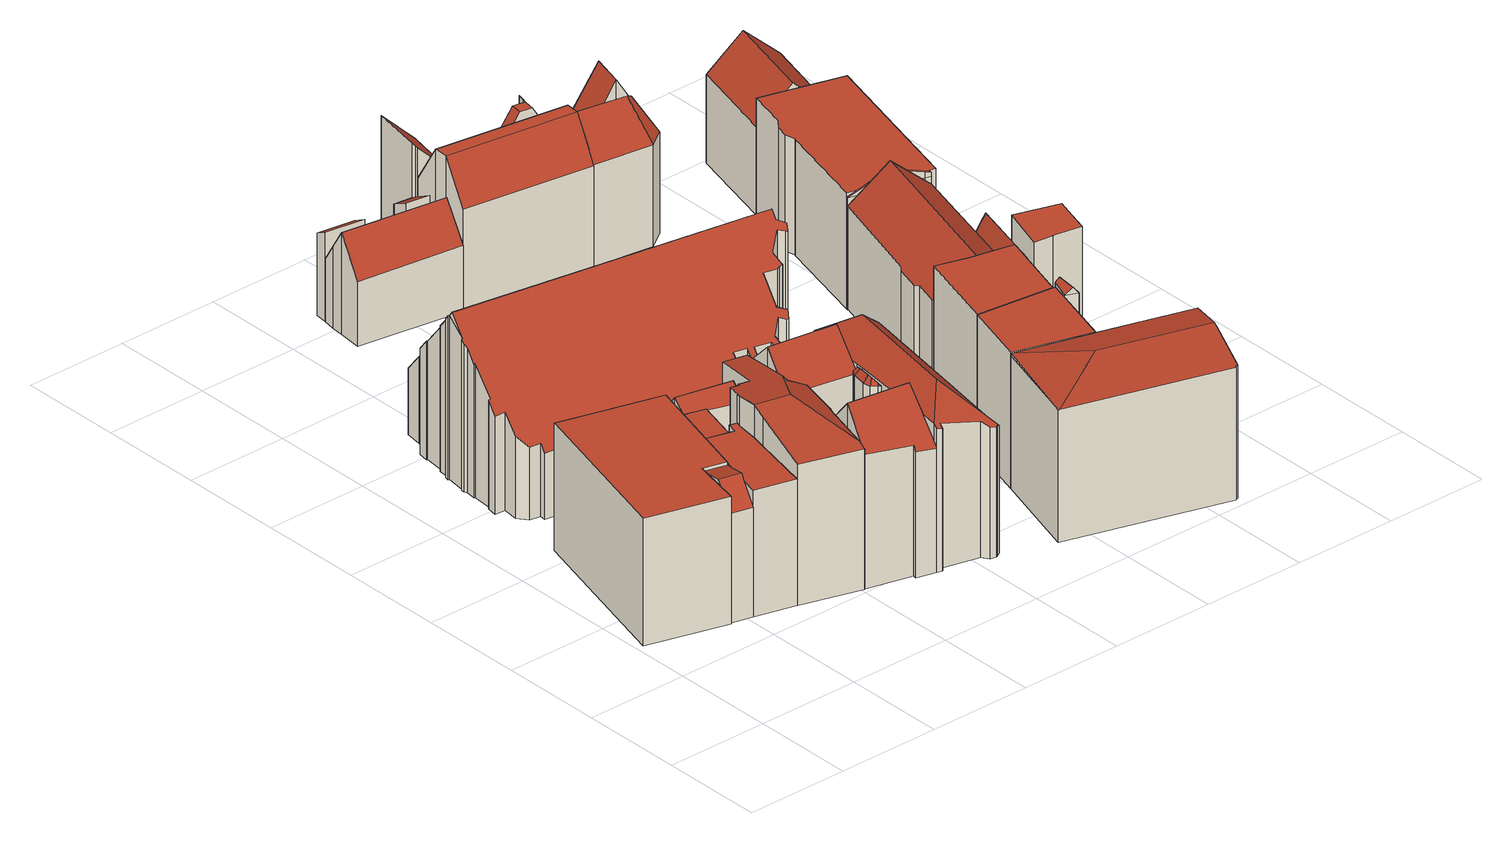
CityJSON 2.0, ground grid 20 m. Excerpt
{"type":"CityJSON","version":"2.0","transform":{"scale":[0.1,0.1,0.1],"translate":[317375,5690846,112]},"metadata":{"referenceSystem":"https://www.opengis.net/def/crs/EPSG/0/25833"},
"CityObjects":{
"building1":{"type":"Building","attributes":{"Dachtyp_tdc":"tdcPolyFlatRoof","Gemeindeschluessel":14713000,"Dachneigung":0,"QualitaetDacherkennung":26,"Geometrietyp2DReferenz":"3000","function":"31001_9998","roofType":"1000","measuredHeight":24.52},"geometry":[{"type":"MultiSurface","lod":"2","boundaries":[[[0,1,2,3]],[[1,4,5,2]],[[4,6,7,5]],[[6,8,9,7]],[[8,10,11,9]],[[10,12,13,11]],[[12,0,3,13]],[[12,10,8,6,4,1,0]],[[3,2,5,7,9,11,13]]],"semantics":{"surfaces":[{"type":"WallSurface"},{"type":"RoofSurface"},{"type":"GroundSurface"}],"values":[0,0,0,0,0,0,0,1,2]}}]},
"building2":{"type":"Building","attributes":{"Gemeindeschluessel":14713000,"Geometrietyp2DReferenz":"3000","function":"31001_9998","roofType":"9999"},"children":["building2-1","building2-2","building2-3","building2-4"]},
"building2-1":{"type":"BuildingPart","attributes":{"Dachtyp_tdc":"tdcGableRoof","Dachneigung":51.26,"QualitaetDacherkennung":33,"Geometrietyp2DReferenz":"3000","roofType":"3100","measuredHeight":25.86},"parents":["building2"],"geometry":[{"type":"MultiSurface","lod":"2","boundaries":[[[14,15,16,17]],[[18,19,20,21]],[[19,22,23,20]],[[22,24,25,23]],[[24,26,27,25]],[[26,28,29,27]],[[28,30,31,29]],[[30,14,17,31]],[[26,24,22,19]],[[19,18,15,14,30,28,26]],[[17,16,21,20,23,25,27,29,31]],[[21,16,15,18]]],"semantics":{"surfaces":[{"type":"WallSurface"},{"type":"RoofSurface"},{"type":"GroundSurface"},{"type":"ClosureSurface"}],"values":[0,0,0,0,0,0,0,0,1,1,2,3]}}]},
"building2-2":{"type":"BuildingPart","attributes":{"Dachtyp_tdc":"tdcGableRoof","Dachneigung":14.16,"QualitaetDacherkennung":39,"Geometrietyp2DReferenz":"3000","roofType":"3100","measuredHeight":25.27},"parents":["building2"],"geometry":[{"type":"MultiSurface","lod":"2","boundaries":[[[32,33,34,35]],[[36,37,38,39]],[[37,32,35,38]],[[32,37,40]],[[33,32,40,41,42]],[[37,36,43,41,40]],[[35,34,39,38]],[[36,39,34,33]],[[42,41,43]],[[33,42,43,36]]],"semantics":{"surfaces":[{"type":"WallSurface"},{"type":"RoofSurface"},{"type":"GroundSurface"},{"type":"ClosureSurface"}],"values":[0,0,0,0,1,1,2,3,0,3]}}]},
"building2-3":{"type":"BuildingPart","attributes":{"Dachtyp_tdc":"tdcPolyFlatRoof","Dachneigung":0,"QualitaetDacherkennung":48,"Geometrietyp2DReferenz":"3000","roofType":"1000","measuredHeight":24.37},"parents":["building2"],"geometry":[{"type":"MultiSurface","lod":"2","boundaries":[[[44,45,46,16,15]],[[47,10,48,49]],[[10,50,18,21,48]],[[50,10,47,45,44]],[[16,46,49,48,21]],[[49,46,45,47]],[[15,18,50,44]],[[15,16,21,18]]],"semantics":{"surfaces":[{"type":"WallSurface"},{"type":"RoofSurface"},{"type":"GroundSurface"},{"type":"ClosureSurface"}],"values":[0,0,0,1,2,3,0,3]}}]},
"building2-4":{"type":"BuildingPart","attributes":{"Dachtyp_tdc":"tdcPolyFlatRoof","Dachneigung":0,"QualitaetDacherkennung":43,"Geometrietyp2DReferenz":"3000","roofType":"1000","measuredHeight":24.39},"parents":["building2"],"geometry":[{"type":"MultiSurface","lod":"2","boundaries":[[[12,47,49,34,33]],[[51,52,46,45]],[[51,53,54,52]],[[53,55,56,54]],[[55,57,58,56]],[[57,59,60,58]],[[59,61,62,60]],[[61,63,64,62]],[[63,65,36,39,64]],[[63,61,59,57,55,53,51,45,47,12,42,43,65]],[[39,34,49,46,52,54,56,58,60,62,64]],[[33,42,12]],[[43,36,65]],[[33,34,39,36]],[[33,36,43,42]],[[45,46,49,47]]],"semantics":{"surfaces":[{"type":"WallSurface"},{"type":"RoofSurface"},{"type":"GroundSurface"},{"type":"ClosureSurface"}],"values":[0,0,0,0,0,0,0,0,0,1,2,0,0,3,3,3]}}]},
"building3":{"type":"Building","attributes":{"Dachtyp_tdc":"tdcFreeFormRoof","Gemeindeschluessel":14713000,"Dachneigung":13.5,"QualitaetDacherkennung":12,"Geometrietyp2DReferenz":"3000","function":"31001_2000","roofType":"5000","measuredHeight":30.75},"geometry":[{"type":"MultiSurface","lod":"2","boundaries":[[[66,67,68,69]],[[67,70,71,68]],[[70,72,62,71]],[[72,73,60,62]],[[73,74,58,60]],[[74,75,56,58]],[[75,76,77,56]],[[76,78,79,77]],[[78,80,81,79]],[[80,82,31,81]],[[82,83,29,31]],[[83,84,85,29]],[[84,86,87,85]],[[86,88,89,87]],[[88,90,91,89]],[[90,92,93,91]],[[92,94,95,93]],[[94,66,69,95]],[[94,92,90,88,96,97,98]],[[96,86,84,83,82,80,78,76,75,74,99,97]],[[67,66,98,97,99,73,72,70]],[[74,73,99]],[[88,86,96]],[[66,94,98]],[[68,71,62,60,58,56,77,79,81,31,29,85,87,89,91,93,95,69]]],"semantics":{"surfaces":[{"type":"WallSurface"},{"type":"RoofSurface"},{"type":"GroundSurface"}],"values":[0,0,0,0,0,0,0,0,0,0,0,0,0,0,0,0,0,0,1,1,1,0,0,0,2]}}]},
"building4":{"type":"Building","attributes":{"Gemeindeschluessel":14713000,"Geometrietyp2DReferenz":"3000","function":"31001_2000","roofType":"9999"},"children":["building4-1","building4-2","building4-3","building4-4","building4-5"]},
"building4-1":{"type":"BuildingPart","attributes":{"Dachtyp_tdc":"tdcPolyFlatRoof","Dachneigung":0,"QualitaetDacherkennung":25,"Geometrietyp2DReferenz":"3000","roofType":"1000","measuredHeight":26.22},"parents":["building4"],"geometry":[{"type":"MultiSurface","lod":"2","boundaries":[[[100,101,102,103,104]],[[101,105,106,102]],[[105,107,108,106]],[[107,105,101,100,109]],[[103,102,106,108,110]],[[104,111,109,100]],[[103,110,111,104]],[[110,108,107,109,111]]],"semantics":{"surfaces":[{"type":"WallSurface"},{"type":"RoofSurface"},{"type":"GroundSurface"},{"type":"ClosureSurface"}],"values":[0,0,0,1,2,0,3,3]}}]},
"building4-2":{"type":"BuildingPart","attributes":{"Dachtyp_tdc":"tdcFreeFormRoof","Dachneigung":50.05,"QualitaetDacherkennung":25,"Geometrietyp2DReferenz":"3000","roofType":"5000","measuredHeight":29.38},"parents":["building4"],"geometry":[{"type":"MultiSurface","lod":"2","boundaries":[[[112,113,114,115,116]],[[113,117,118,114]],[[117,119,120,118]],[[119,121,122,120]],[[121,123,124,122]],[[123,125,126,127,124]],[[128,125,123]],[[129,128,123,121]],[[130,129,121,119]],[[131,130,119,117]],[[132,131,117,113]],[[132,113,112]],[[128,129,130,131,132,112,125]],[[115,114,118,120,122,124,127]],[[116,126,125,112]],[[116,115,127,126]]],"semantics":{"surfaces":[{"type":"WallSurface"},{"type":"RoofSurface"},{"type":"GroundSurface"},{"type":"ClosureSurface"}],"values":[0,0,0,0,0,0,1,1,1,1,1,1,1,2,0,3]}}]},
"building4-3":{"type":"BuildingPart","attributes":{"Dachtyp_tdc":"tdcGableRoof","Dachneigung":44.99,"QualitaetDacherkennung":70,"Geometrietyp2DReferenz":"3000","roofType":"3100","measuredHeight":32.24},"parents":["building4"],"geometry":[{"type":"MultiSurface","lod":"2","boundaries":[[[133,134,135,136]],[[134,137,138,135]],[[137,139,140,138]],[[139,141,142,140]],[[143,144,145,146]],[[144,133,136,145]],[[147,148,111,104,141,139]],[[139,137,134,133,144,143,149,147]],[[136,135,138,140,142,103,110,150,146,145]],[[104,103,142,141]],[[111,110,103,104]],[[151,148,147]],[[150,110,111,148,151]],[[149,151,147]],[[143,146,150,151,149]]],"semantics":{"surfaces":[{"type":"WallSurface"},{"type":"RoofSurface"},{"type":"GroundSurface"},{"type":"ClosureSurface"}],"values":[0,0,0,0,0,0,1,1,2,0,3,0,3,0,3]}}]},
"building4-4":{"type":"BuildingPart","attributes":{"Dachtyp_tdc":"tdcHipRoof","Dachneigung":44.89,"QualitaetDacherkennung":53,"Geometrietyp2DReferenz":"3000","roofType":"3200","measuredHeight":32.17},"parents":["building4"],"geometry":[{"type":"MultiSurface","lod":"2","boundaries":[[[152,153,154,108,107]],[[153,155,156,154]],[[155,157,158,156]],[[157,159,160,158]],[[159,161,162,160]],[[161,163,164,162]],[[163,165,166,164]],[[165,167,168,166]],[[167,169,170,168]],[[169,171,172,170]],[[171,173,174,172]],[[173,175,176,174]],[[175,177,178,179,176]],[[180,181,143,146,182,183]],[[184,177,175,173,171,169,167,165,185]],[[153,152,186,187]],[[165,163,161,159,157,155,153,187,185]],[[186,148,151,149,181,180,188,189,190,184,185,187]],[[110,108,154,156,158,160,162,164,166,168,170,172,174,176,179,191,192,182,146,150]],[[152,107,109,186]],[[110,111,109,107,108]],[[193,178,177,184]],[[191,179,178,193]],[[180,183,188]],[[190,193,184]],[[183,182,192,189,188]],[[189,192,191,193,190]],[[186,109,111,148]],[[149,143,181]],[[111,110,150,151,148]],[[151,150,146,143,149]]],"semantics":{"surfaces":[{"type":"WallSurface"},{"type":"RoofSurface"},{"type":"GroundSurface"},{"type":"ClosureSurface"}],"values":[0,0,0,0,0,0,0,0,0,0,0,0,0,0,1,1,1,1,2,0,3,0,3,0,0,3,3,0,0,3,3]}}]},
"building4-5":{"type":"BuildingPart","attributes":{"Dachtyp_tdc":"tdcFreeFormRoof","Dachneigung":44.72,"QualitaetDacherkennung":35,"Geometrietyp2DReferenz":"3000","roofType":"5000","measuredHeight":32.28},"parents":["building4"],"geometry":[{"type":"MultiSurface","lod":"2","boundaries":[[[194,195,196,197]],[[195,198,199,196]],[[198,200,201,199]],[[200,116,115,201]],[[126,183,182,127]],[[178,202,203,179]],[[202,204,205,203]],[[204,206,207,205]],[[206,208,209,207]],[[208,210,211,209]],[[210,212,213,211]],[[212,214,215,213]],[[214,216,217,215]],[[216,194,197,217]],[[212,210,208,206,204,202,178,193,190,218]],[[218,188,183,126,116,200,198,195,194,216,214,212]],[[197,196,199,201,115,127,182,192,191,179,203,205,207,209,211,213,215,217]],[[126,127,115,116]],[[189,188,218]],[[192,182,183,188,189]],[[190,189,218]],[[178,179,191,193]],[[193,191,192,189,190]]],"semantics":{"surfaces":[{"type":"WallSurface"},{"type":"RoofSurface"},{"type":"GroundSurface"},{"type":"ClosureSurface"}],"values":[0,0,0,0,0,0,0,0,0,0,0,0,0,0,1,1,2,3,0,3,0,3,3]}}]},
"building5":{"type":"Building","attributes":{"name":"Nikolaikirche","Dachtyp_tdc":"tdcFreeFormRoof","Gemeindeschluessel":14713000,"Dachneigung":50.31,"QualitaetDacherkennung":8,"Geometrietyp2DReferenz":"3000","function":"31001_3041","roofType":"5000","measuredHeight":32.65},"geometry":[{"type":"MultiSurface","lod":"2","boundaries":[[[219,220,221,222]],[[220,223,224,221]],[[223,225,226,224]],[[225,227,228,226]],[[227,229,230,228]],[[229,231,232,230]],[[231,233,234,232]],[[233,235,236,234]],[[235,237,238,236]],[[237,239,240,238]],[[239,241,242,240]],[[241,243,244,242]],[[243,245,246,244]],[[245,247,248,246]],[[247,249,250,248]],[[249,251,252,250]],[[251,253,254,252]],[[253,255,256,254]],[[255,257,258,256]],[[257,259,260,258]],[[259,261,262,260]],[[261,263,264,262]],[[263,265,266,264]],[[265,267,268,266]],[[267,269,270,268]],[[269,271,272,270]],[[271,273,274,272]],[[273,275,276,274]],[[275,277,278,276]],[[277,279,280,278]],[[279,281,282,280]],[[281,283,284,282]],[[283,285,286,284]],[[285,287,288,286]],[[287,289,290,288]],[[289,291,292,290]],[[291,293,294,292]],[[293,295,296,294]],[[295,297,298,296]],[[297,299,300,298]],[[299,301,302,300]],[[301,303,304,302]],[[303,305,306,304]],[[305,307,308,306]],[[307,309,310,308]],[[309,311,312,310]],[[311,313,314,312]],[[313,315,316,314]],[[315,317,318,316]],[[317,319,320,318]],[[319,321,322,320]],[[323,324,325,326,327,328,329,330,331,332,333,334,335,336,337,338,339,340,341,342,343,344,345,346,347,348,349,350,351,352,353,354,355,356,357,358,359,360,361,362,363,364,365,366,367,368,369,370,371]],[[309,307,305,303,301,299,297,295,293,291,289,287,285,283,281,279,277,275,273,271,269,267,265,263,261,259,257,255,253,251,249,247,245,243,241,239,237,235,233,231,229,227,225,223,220,219,372,373,374,375,376,371,370,377,378,379,380,381,382,383,384,385,386,387,388,321,319,317,315,313,311]],[[376,323,371]],[[369,377,370]],[[322,389,390,391,392,393,394,395,396,397,398,399,400,401,402,403,404,405,406,407,408,409,410,411,412,413,414,415,416,417,418,419,420,421,422,423,424,425,426,427,428,429,430,431,432,433,434,435,436,437,438,439,440,441,442,443,444,445,446,447,448,449,450,451,452,222,221,224,226,228,230,232,234,236,238,240,242,244,246,248,250,252,254,256,258,260,262,264,266,268,270,272,274,276,278,280,282,284,286,288,290,292,294,296,298,300,302,304,306,308,310,312,314,316,318,320]],[[321,388,389,322]],[[388,387,390,389]],[[387,386,391,390]],[[386,385,392,391]],[[385,384,393,392]],[[384,383,394,393]],[[383,382,395,394]],[[382,381,396,395]],[[381,380,397,396]],[[380,379,398,397]],[[379,378,399,398]],[[378,377,400,399]],[[377,369,401,400]],[[369,368,402,401]],[[368,367,403,402]],[[367,366,404,403]],[[366,365,405,404]],[[365,364,406,405]],[[364,363,407,406]],[[363,362,408,407]],[[362,361,409,408]],[[361,360,410,409]],[[360,359,411,410]],[[359,358,412,411]],[[358,357,413,412]],[[357,356,414,413]],[[356,355,415,414]],[[355,354,416,415]],[[354,353,417,416]],[[353,352,418,417]],[[352,351,419,418]],[[351,350,420,419]],[[350,349,421,420]],[[349,348,422,421]],[[348,347,423,422]],[[347,346,424,423]],[[346,345,425,424]],[[345,344,426,425]],[[344,343,427,426]],[[343,342,428,427]],[[342,341,429,428]],[[341,340,430,429]],[[340,339,431,430]],[[339,338,432,431]],[[338,337,433,432]],[[337,336,434,433]],[[336,335,435,434]],[[335,334,436,435]],[[334,333,437,436]],[[333,332,438,437]],[[332,331,439,438]],[[331,330,440,439]],[[330,329,441,440]],[[329,328,442,441]],[[328,327,443,442]],[[327,326,444,443]],[[326,325,445,444]],[[325,324,446,445]],[[324,323,447,446]],[[323,376,448,447]],[[376,375,449,448]],[[375,374,450,449]],[[374,373,451,450]],[[373,372,452,451]],[[372,219,222,452]]],"semantics":{"surfaces":[{"type":"WallSurface"},{"type":"RoofSurface"},{"type":"GroundSurface"}],"values":[0,0,0,0,0,0,0,0,0,0,0,0,0,0,0,0,0,0,0,0,0,0,0,0,0,0,0,0,0,0,0,0,0,0,0,0,0,0,0,0,0,0,0,0,0,0,0,0,0,0,0,1,1,0,0,2,0,0,0,0,0,0,0,0,0,0,0,0,0,0,0,0,0,0,0,0,0,0,0,0,0,0,0,0,0,0,0,0,0,0,0,0,0,0,0,0,0,0,0,0,0,0,0,0,0,0,0,0,0,0,0,0,0,0,0,0,0,0,0,0,0]}}]},
"building6":{"type":"Building","attributes":{"name":"Alte Nikolaischule-Antikenmuseum der Universität Leipzig","Gemeindeschluessel":14713000,"Geometrietyp2DReferenz":"3000","function":"31001_3034","roofType":"9999"},"children":["building6-1","building6-2","building6-3"]},
"building6-1":{"type":"BuildingPart","attributes":{"Dachtyp_tdc":"tdcPolyFlatRoof","Dachneigung":28.58,"QualitaetDacherkennung":49,"Geometrietyp2DReferenz":"3000","roofType":"2100","measuredHeight":17.76},"parents":["building6"],"geometry":[{"type":"MultiSurface","lod":"2","boundaries":[[[453,454,455,456]],[[454,457,458,459,455]],[[460,461,462,463,464]],[[461,465,466,462]],[[465,453,456,466]],[[465,461,460,457,454,453]],[[456,455,459,463,462,466]],[[464,458,457,460]],[[464,463,459,458]]],"semantics":{"surfaces":[{"type":"WallSurface"},{"type":"RoofSurface"},{"type":"GroundSurface"},{"type":"ClosureSurface"}],"values":[0,0,0,0,0,1,2,0,3]}}]},
"building6-2":{"type":"BuildingPart","attributes":{"Dachtyp_tdc":"tdcPolyFlatRoof","Dachneigung":28.9,"QualitaetDacherkennung":47,"Geometrietyp2DReferenz":"3000","roofType":"2100","measuredHeight":17.21},"parents":["building6"],"geometry":[{"type":"MultiSurface","lod":"2","boundaries":[[[467,468,469,470,471]],[[468,472,473,469]],[[468,467,474,472]],[[473,475,470,469]],[[472,474,476,475,473]],[[471,476,474,467]],[[471,470,475,476]]],"semantics":{"surfaces":[{"type":"WallSurface"},{"type":"RoofSurface"},{"type":"GroundSurface"},{"type":"ClosureSurface"}],"values":[0,0,1,2,0,0,3]}}]},
"building6-3":{"type":"BuildingPart","attributes":{"Dachtyp_tdc":"tdcGableRoof","Dachneigung":57.23,"QualitaetDacherkennung":58,"Geometrietyp2DReferenz":"3000","roofType":"3100","measuredHeight":19.75},"parents":["building6"],"geometry":[{"type":"MultiSurface","lod":"2","boundaries":[[[476,464,463,475]],[[458,477,478,459]],[[477,479,480,478]],[[479,481,482,480]],[[481,483,484,482]],[[483,485,486,484]],[[485,471,470,486]],[[483,481,479,477]],[[477,458,464,476,471,485,483]],[[475,463,459,478,480,482,484,486,470]],[[459,463,464,458]],[[475,470,471,476]]],"semantics":{"surfaces":[{"type":"WallSurface"},{"type":"RoofSurface"},{"type":"GroundSurface"},{"type":"ClosureSurface"}],"values":[0,0,0,0,0,0,0,1,1,2,3,3]}}]},
"building7":{"type":"Building","attributes":{"Gemeindeschluessel":14713000,"Geometrietyp2DReferenz":"3000","function":"31001_2000","roofType":"9999"},"children":["building7-1","building7-2","building7-3"]},
"building7-1":{"type":"BuildingPart","attributes":{"Dachtyp_tdc":"tdcPolyFlatRoof","Dachneigung":0,"QualitaetDacherkennung":58,"Geometrietyp2DReferenz":"3000","roofType":"1000","measuredHeight":26.2},"parents":["building7"],"geometry":[{"type":"MultiSurface","lod":"2","boundaries":[[[487,488,489,490]],[[488,491,492,489]],[[491,493,494,492]],[[493,495,496,497,498,494]],[[499,500,501,502,503,504]],[[499,495,493,491,488,487,500]],[[501,490,489,492,494,498,502]],[[490,501,500,487]],[[504,505,496,495,499]],[[503,502,498,497]],[[504,503,497,496,505]]],"semantics":{"surfaces":[{"type":"WallSurface"},{"type":"RoofSurface"},{"type":"GroundSurface"},{"type":"ClosureSurface"}],"values":[0,0,0,0,0,1,2,3,0,3,3]}}]},
"building7-2":{"type":"BuildingPart","attributes":{"Dachtyp_tdc":"tdcPolyFlatRoof","Dachneigung":0,"QualitaetDacherkennung":75,"Geometrietyp2DReferenz":"3000","roofType":"1000","measuredHeight":26.25},"parents":["building7"],"geometry":[{"type":"MultiSurface","lod":"2","boundaries":[[[506,507,508,509]],[[507,510,511,508]],[[510,512,487,490,511]],[[513,506,509,501,500]],[[513,512,510,507,506]],[[509,508,511,490,501]],[[500,487,512,513]],[[500,501,490,487]]],"semantics":{"surfaces":[{"type":"WallSurface"},{"type":"RoofSurface"},{"type":"GroundSurface"},{"type":"ClosureSurface"}],"values":[0,0,0,0,1,2,0,3]}}]},
"building7-3":{"type":"BuildingPart","attributes":{"Dachtyp_tdc":"tdcFreeFormRoof","Dachneigung":10.49,"QualitaetDacherkennung":18,"Geometrietyp2DReferenz":"3000","roofType":"5000","measuredHeight":27.71},"parents":["building7"],"geometry":[{"type":"MultiSurface","lod":"2","boundaries":[[[514,515,516,517]],[[515,518,519,516]],[[518,503,502,519]],[[497,520,521,498]],[[520,522,523,521]],[[522,524,525,523]],[[524,514,517,525]],[[526,505,504,518,527]],[[528,529,530,531,526,527,515]],[[526,531,532,496,505]],[[497,496,532,520]],[[520,532,531,530,522]],[[522,530,529,524]],[[524,529,528,514]],[[514,528,515]],[[518,504,503]],[[515,527,518]],[[517,516,519,502,498,521,523,525]],[[498,502,503,497]],[[503,504,505,496,497]]],"semantics":{"surfaces":[{"type":"WallSurface"},{"type":"RoofSurface"},{"type":"GroundSurface"},{"type":"ClosureSurface"}],"values":[0,0,0,0,0,0,0,1,1,1,0,0,0,0,0,0,0,2,3,3]}}]},
"building8":{"type":"Building","attributes":{"Dachtyp_tdc":"tdcFreeFormRoof","Gemeindeschluessel":14713000,"Dachneigung":53.06,"QualitaetDacherkennung":16,"Geometrietyp2DReferenz":"3000","function":"31001_2000","roofType":"5000","measuredHeight":26.79},"geometry":[{"type":"MultiSurface","lod":"2","boundaries":[[[533,534,535,536]],[[534,537,538,535]],[[537,539,540,538]],[[539,533,536,540]],[[534,533,541,542]],[[542,541,539,537]],[[537,534,542]],[[533,539,541]],[[536,535,538,540]]],"semantics":{"surfaces":[{"type":"WallSurface"},{"type":"RoofSurface"},{"type":"GroundSurface"}],"values":[0,0,0,0,1,1,0,0,2]}}]},
"building9":{"type":"Building","attributes":{"Gemeindeschluessel":14713000,"Geometrietyp2DReferenz":"3000","function":"31001_9998","roofType":"9999"},"children":["building9-1","building9-2","building9-3","building9-4","building9-5","building9-6","building9-7"]},
"building9-1":{"type":"BuildingPart","attributes":{"Dachtyp_tdc":"tdcFreeFormRoof","Dachneigung":62.61,"QualitaetDacherkennung":24,"Geometrietyp2DReferenz":"3000","roofType":"5000","measuredHeight":22.55},"parents":["building9"],"geometry":[{"type":"MultiSurface","lod":"2","boundaries":[[[543,544,545,546,547]],[[544,548,549,545]],[[548,550,551,549]],[[550,552,553,551]],[[552,554,555,553]],[[554,556,557,555]],[[556,558,559,557]],[[558,560,561,559]],[[560,562,561]],[[556,554,552,550,548,544]],[[544,543,558,560,558,556]],[[559,546,545,549,551,553,555,557,559,561]],[[547,563,558,543]],[[559,561,562,563]],[[563,562,560,558]],[[546,559,563,547]]],"semantics":{"surfaces":[{"type":"WallSurface"},{"type":"RoofSurface"},{"type":"GroundSurface"},{"type":"ClosureSurface"}],"values":[0,0,0,0,0,0,0,0,0,1,1,2,0,3,3,3]}}]},
"building9-2":{"type":"BuildingPart","attributes":{"Dachtyp_tdc":"tdcCutGableRoof","Dachneigung":58.15,"QualitaetDacherkennung":55,"Geometrietyp2DReferenz":"3000","roofType":"9999","measuredHeight":27.31},"parents":["building9"],"geometry":[{"type":"MultiSurface","lod":"2","boundaries":[[[564,565,566,567]],[[565,568,569,566]],[[568,570,571,569]],[[570,572,573,571]],[[574,575,576,577,578]],[[575,547,546,576]],[[562,579,580,561]],[[581,582,583,584,585]],[[568,565,564,586,587,588]],[[589,582,581,579,562,563,547,575,574,590,572,570]],[[588,591,592,589,570,568]],[[567,566,569,571,573,577,576,546,559,561,580,585,584,593,594]],[[578,590,574]],[[577,573,572,590,578]],[[562,561,559,563]],[[563,559,546,547]],[[581,585,580,579]],[[595,583,582,589]],[[593,584,583,596]],[[596,583,595]],[[597,591,588]],[[592,595,589]],[[594,593,596,598]],[[598,596,595,592,591,597]],[[587,597,588]],[[594,598,586,564,567]],[[586,598,597,587]]],"semantics":{"surfaces":[{"type":"WallSurface"},{"type":"RoofSurface"},{"type":"GroundSurface"},{"type":"ClosureSurface"}],"values":[0,0,0,0,0,0,0,0,1,1,1,2,0,3,3,3,3,0,3,3,0,0,3,3,0,3,3]}}]},
"building9-3":{"type":"BuildingPart","attributes":{"Dachtyp_tdc":"tdcPolyFlatRoof","Dachneigung":44.74,"QualitaetDacherkennung":72,"Geometrietyp2DReferenz":"3000","roofType":"2100","measuredHeight":25.69},"parents":["building9"],"geometry":[{"type":"MultiSurface","lod":"2","boundaries":[[[599,600,601,602]],[[600,603,604,601]],[[603,578,577,604]],[[605,606,607,573,572]],[[606,608,609,607]],[[608,610,611,609]],[[610,599,602,611]],[[610,608,606,605,590,578,603,600,599]],[[602,601,604,577,573,607,609,611]],[[572,590,605]],[[573,577,578,590,572]]],"semantics":{"surfaces":[{"type":"WallSurface"},{"type":"RoofSurface"},{"type":"GroundSurface"},{"type":"ClosureSurface"}],"values":[0,0,0,0,0,0,0,1,2,0,3]}}]},
"building9-4":{"type":"BuildingPart","attributes":{"Dachtyp_tdc":"tdcGableRoof","Dachneigung":58.45,"QualitaetDacherkennung":70,"Geometrietyp2DReferenz":"3000","roofType":"3100","measuredHeight":27.4},"parents":["building9"],"geometry":[{"type":"MultiSurface","lod":"2","boundaries":[[[612,613,614,615]],[[613,616,617,614]],[[616,618,619,617]],[[620,621,622,623]],[[621,612,615,622]],[[624,618,616,613]],[[613,612,621,620,625,624]],[[615,614,617,619,626,623,622]],[[627,618,624]],[[626,619,618,627]],[[625,627,624]],[[626,627,625,620,623]]],"semantics":{"surfaces":[{"type":"WallSurface"},{"type":"RoofSurface"},{"type":"GroundSurface"},{"type":"ClosureSurface"}],"values":[0,0,0,0,0,1,1,2,0,3,0,3]}}]},
"building9-5":{"type":"BuildingPart","attributes":{"Dachtyp_tdc":"tdcCutGableRoof","Dachneigung":58.3,"QualitaetDacherkennung":51,"Geometrietyp2DReferenz":"3000","roofType":"9999","measuredHeight":25.37},"parents":["building9"],"geometry":[{"type":"MultiSurface","lod":"2","boundaries":[[[628,629,630,631]],[[629,632,633,630]],[[634,635,581,585,636]],[[637,628,631,580,579]],[[637,638,639,640,628]],[[641,642,643,644]],[[645,639,638,643,642,646]],[[629,640,639,645,632]],[[634,641,644,635]],[[635,644,643,638,637]],[[628,640,629]],[[631,630,633,636,585,580]],[[636,633,632,634]],[[579,581,635,637]],[[579,580,585,581]],[[641,634,646,642]],[[632,645,646,634]]],"semantics":{"surfaces":[{"type":"WallSurface"},{"type":"RoofSurface"},{"type":"GroundSurface"},{"type":"ClosureSurface"}],"values":[0,0,0,0,1,1,1,0,0,0,0,2,3,0,3,0,3]}}]},
"building9-6":{"type":"BuildingPart","attributes":{"Dachtyp_tdc":"tdcPolyFlatRoof","Dachneigung":58.91,"QualitaetDacherkennung":39,"Geometrietyp2DReferenz":"3000","roofType":"2100","measuredHeight":25.96},"parents":["building9"],"geometry":[{"type":"MultiSurface","lod":"2","boundaries":[[[647,648,649,633,632,645]],[[648,650,651,649]],[[650,652,653,651]],[[652,634,636,653]],[[634,652,650,648,647,646]],[[633,649,651,653,636]],[[645,646,647]],[[632,633,636,634]],[[632,634,646,645]]],"semantics":{"surfaces":[{"type":"WallSurface"},{"type":"RoofSurface"},{"type":"GroundSurface"},{"type":"ClosureSurface"}],"values":[0,0,0,0,1,2,0,3,3]}}]},
"building9-7":{"type":"BuildingPart","attributes":{"Dachtyp_tdc":"tdcFreeFormRoof","Dachneigung":57.14,"QualitaetDacherkennung":49,"Geometrietyp2DReferenz":"3000","roofType":"5000","measuredHeight":27.39},"parents":["building9"],"geometry":[{"type":"MultiSurface","lod":"2","boundaries":[[[618,654,655,619]],[[654,656,657,655]],[[656,658,564,567,657]],[[583,659,620,623,584]],[[592,591,597,587,658,656,660]],[[661,660,656,654]],[[661,654,618]],[[618,627,625,659,583,595,592,660,661]],[[623,626,619,655,657,567,594,593,584]],[[625,620,659]],[[619,626,627,618]],[[626,623,620,625,627]],[[586,564,658]],[[584,593,596,583]],[[593,594,598,596]],[[594,567,564,586,598]],[[658,587,586]],[[596,595,583]],[[598,597,591,592,595,596]],[[586,587,597,598]]],"semantics":{"surfaces":[{"type":"WallSurface"},{"type":"RoofSurface"},{"type":"GroundSurface"},{"type":"ClosureSurface"}],"values":[0,0,0,0,1,1,1,1,2,0,3,3,0,3,3,3,0,3,3,3]}}]},
"building10":{"type":"Building","attributes":{"Dachtyp_tdc":"tdcPolyFlatRoof","Gemeindeschluessel":14713000,"Dachneigung":0,"QualitaetDacherkennung":0,"Geometrietyp2DReferenz":"3000","BezugspunktDach":"2000","function":"31001_2000","measuredHeight":3},"geometry":[{"type":"MultiSurface","lod":"2","boundaries":[[[662,663,664,665]],[[665,664,666,667]],[[664,663,668,666]],[[663,662,669,668]],[[662,665,667,669]],[[667,666,668,669]]],"semantics":{"surfaces":[{"type":"RoofSurface"},{"type":"WallSurface"},{"type":"GroundSurface"}],"values":[0,1,1,1,1,2]}}]},
"building11":{"type":"Building","attributes":{"Gemeindeschluessel":14713000,"Geometrietyp2DReferenz":"3000","function":"31001_9998","roofType":"9999"},"children":["building11-1","building11-2","building11-3"]},
"building11-1":{"type":"BuildingPart","attributes":{"Dachtyp_tdc":"tdcFreeFormRoof","Dachneigung":66.68,"QualitaetDacherkennung":6,"Geometrietyp2DReferenz":"3000","roofType":"5000","measuredHeight":23.16},"parents":["building11"],"geometry":[{"type":"MultiSurface","lod":"2","boundaries":[[[670,671,672,673]],[[671,674,675,672]],[[676,677,678,679]],[[677,680,681,678]],[[682,683,684,685]],[[683,686,687,684]],[[686,688,689,687]],[[688,690,691,689]],[[690,670,673,691]],[[686,683,682,680,677]],[[677,676,674,671,670,690,688,686]],[[673,672,675,679,678,681,685,684,687,689,691]],[[679,675,674,676]],[[685,681,680,682]]],"semantics":{"surfaces":[{"type":"WallSurface"},{"type":"RoofSurface"},{"type":"GroundSurface"},{"type":"ClosureSurface"}],"values":[0,0,0,0,0,0,0,0,0,1,1,2,3,3]}}]},
"building11-2":{"type":"BuildingPart","attributes":{"Dachtyp_tdc":"tdcPolyFlatRoof","Dachneigung":0,"QualitaetDacherkennung":29,"Geometrietyp2DReferenz":"3000","roofType":"1000","measuredHeight":25.6},"parents":["building11"],"geometry":[{"type":"MultiSurface","lod":"2","boundaries":[[[692,693,694,695,696,697,698,699]],[[675,700,701,702,703,704,705,679]],[[699,698,700,675,674]],[[698,697,701,700]],[[697,696,702,701]],[[696,695,703,702]],[[695,694,704,703]],[[694,693,705,704]],[[693,692,676,679,705]],[[674,676,692,699]],[[674,675,679,676]]],"semantics":{"surfaces":[{"type":"RoofSurface"},{"type":"GroundSurface"},{"type":"WallSurface"},{"type":"ClosureSurface"}],"values":[0,1,2,2,2,2,2,2,2,2,3]}}]},
"building11-3":{"type":"BuildingPart","attributes":{"Dachtyp_tdc":"tdcGableRoof","Dachneigung":39.99,"QualitaetDacherkennung":74,"Geometrietyp2DReferenz":"3000","roofType":"3100","measuredHeight":26.5},"parents":["building11"],"geometry":[{"type":"MultiSurface","lod":"2","boundaries":[[[706,707,708,681,680]],[[707,709,710,708]],[[709,711,712,710]],[[711,713,714,712]],[[713,715,716,714]],[[715,717,718,716]],[[717,719,720,718]],[[719,721,722,720]],[[721,723,724,722]],[[723,725,726,724]],[[725,727,728,726]],[[727,729,730,728]],[[729,731,732,730]],[[731,733,682,685,732]],[[729,727,725,723,721,719,717,715,713,711]],[[711,709,707,706,733,731,729]],[[681,708,710,712,714,716,718,720,722,724,726,728,730,732,685]],[[706,680,682,733]],[[680,681,685,682]]],"semantics":{"surfaces":[{"type":"WallSurface"},{"type":"RoofSurface"},{"type":"GroundSurface"},{"type":"ClosureSurface"}],"values":[0,0,0,0,0,0,0,0,0,0,0,0,0,0,1,1,2,0,3]}}]},
"building12":{"type":"Building","attributes":{"Gemeindeschluessel":14713000,"Geometrietyp2DReferenz":"3000","function":"31001_9998","roofType":"9999"},"children":["building12-1","building12-2"]},
"building12-1":{"type":"BuildingPart","attributes":{"Dachtyp_tdc":"tdcGableRoof","Dachneigung":18.86,"QualitaetDacherkennung":5,"Geometrietyp2DReferenz":"3000","roofType":"3100","measuredHeight":24.9},"parents":["building12"],"geometry":[{"type":"MultiSurface","lod":"2","boundaries":[[[734,735,736,737]],[[735,738,739,736]],[[738,740,741,739]],[[740,742,743,741]],[[740,744,745,746,742]],[[747,748,745,744,749,750]],[[735,750,749,738]],[[734,747,750,735]],[[738,749,744,740]],[[743,737,736,739,741]],[[737,743,742,734]],[[745,748,746]],[[746,748,747,734,742]]],"semantics":{"surfaces":[{"type":"WallSurface"},{"type":"RoofSurface"},{"type":"GroundSurface"},{"type":"ClosureSurface"}],"values":[0,0,0,0,1,1,0,0,0,2,3,0,3]}}]},
"building12-2":{"type":"BuildingPart","attributes":{"Dachtyp_tdc":"tdcPolyFlatRoof","Dachneigung":0,"QualitaetDacherkennung":65,"Geometrietyp2DReferenz":"3000","roofType":"1000","measuredHeight":22.44},"parents":["building12"],"geometry":[{"type":"MultiSurface","lod":"2","boundaries":[[[751,752,753,754]],[[752,755,747,734,737,753]],[[756,757,758,743,742]],[[757,759,760,758]],[[759,761,762,760]],[[761,763,764,762]],[[763,765,766,764]],[[765,767,768,766]],[[767,769,770,768]],[[769,751,754,770]],[[769,767,765,763,761,759,757,756,746,748,755,752,751]],[[754,753,737,743,758,760,762,764,766,768,770]],[[742,746,756]],[[748,747,755]],[[742,743,737,734]],[[742,734,747,748,746]]],"semantics":{"surfaces":[{"type":"WallSurface"},{"type":"RoofSurface"},{"type":"GroundSurface"},{"type":"ClosureSurface"}],"values":[0,0,0,0,0,0,0,0,0,0,1,2,0,0,3,3]}}]},
"building13":{"type":"Building","attributes":{"name":"Sammlung Ur- und Frühgeschichte","Dachtyp_tdc":"tdcFreeFormRoof","Gemeindeschluessel":14713000,"Dachneigung":42.69,"QualitaetDacherkennung":60,"Geometrietyp2DReferenz":"3000","function":"31001_3034","roofType":"5000","measuredHeight":23.76},"geometry":[{"type":"MultiSurface","lod":"2","boundaries":[[[771,772,773,774]],[[772,775,776,773]],[[775,777,778,776]],[[777,779,780,778]],[[779,781,782,780]],[[781,783,784,782]],[[783,771,774,784]],[[785,786,775,772]],[[771,783,781,779,777,786,785]],[[772,771,785]],[[777,775,786]],[[774,773,776,778,780,782,784]]],"semantics":{"surfaces":[{"type":"WallSurface"},{"type":"RoofSurface"},{"type":"GroundSurface"}],"values":[0,0,0,0,0,0,0,1,1,0,0,2]}}]}
},
"vertices":[
[185,362,255],[163,264,255],[163,264,9],[185,362,9],[8,307,255],[8,307,9],[97,631,255],[97,631,9],[294,577,255],[294,577,9],[270,492,255],[270,492,9],[230,350,255],[230,350,9],
[362,486,251],[315,499,252],[315,499,11],[362,486,11],[275,510,253],[285,544,269],[285,544,11],[275,510,11],[294,577,227],[294,577,11],[402,559,220],[402,559,11],[392,520,269],[392,520,11],[376,461,241],[376,461,11],[356,466,241],[356,466,11],
[185,362,250],[230,350,250],[230,350,11],[185,362,11],[203,254,222],[163,264,222],[163,264,11],[203,254,11],[173,308,264],[215,297,264],[224,331,255],[212,288,255],
[315,499,255],[293,419,255],[293,419,11],[253,430,255],[270,492,11],[253,430,11],[275,510,255],
[304,416,255],[304,416,11],[310,436,255],[310,436,11],[324,433,255],[324,433,11],[321,423,255],[321,423,11],[314,377,255],[314,377,11],[307,348,255],[307,348,11],[281,234,255],[281,234,11],[203,254,255],
[399,202,282],[398,199,282],[398,199,11],[399,202,11],[282,233,283],[282,233,11],[307,348,311],[314,377,318],[321,423,311],[324,433,309],[326,431,309],[326,431,11],[338,466,302],[338,466,11],[354,461,303],[354,461,11],[356,466,302],[376,461,302],[403,559,283],[403,559,11],[448,549,283],[448,549,11],[422,419,304],[422,419,11],[459,413,283],[459,413,11],[439,329,282],[439,329,11],[436,329,284],[436,329,11],[425,434,304],[380,363,319],[403,217,286],[315,379,319],
[557,533,274],[558,541,274],[558,541,12],[557,533,12],[557,533,267],[619,532,274],[619,532,12],[617,524,274],[617,524,12],[578,530,274],[578,530,12],[578,530,266],
[538,317,293],[533,319,293],[533,319,12],[538,317,12],[538,317,257],[523,327,293],[523,327,12],[521,342,293],[521,342,12],[527,371,293],[527,371,12],[535,383,293],[535,383,12],[548,387,293],[548,387,182],[548,387,12],[539,376,302],[536,367,305],[531,341,306],[531,332,304],[535,322,298],
[462,413,269],[459,413,269],[459,413,12],[462,413,12],[422,419,269],[422,419,12],[435,483,334],[435,483,12],[448,549,267],[448,549,12],[559,400,271],[463,416,272],[463,416,12],[559,400,12],[568,462,334],[575,510,286],[561,417,288],[568,462,12],[568,462,287],
[617,524,278],[703,511,260],[703,511,12],[676,379,264],[676,379,12],[656,280,266],[656,280,12],[632,164,269],[632,164,12],[641,150,258],[641,150,12],[639,137,259],[639,137,12],[633,134,264],[633,134,12],[628,131,262],[628,131,12],[616,134,265],[616,134,12],[607,147,275],[607,147,12],[534,165,292],[534,165,12],[532,157,286],[532,157,12],[522,160,289],[522,160,251],[522,160,12],[556,385,289],[559,400,289],[556,385,12],[556,385,182],[524,168,295],[577,223,334],[578,530,286],[619,457,334],[541,283,292],[535,243,293],[529,202,294],[524,168,12],[535,243,12],[524,168,259],
[451,326,262],[451,327,261],[451,327,12],[451,326,12],[537,306,269],[537,306,12],[539,317,257],[539,317,12],[484,169,255],[484,169,12],[486,177,263],[486,177,12],[399,198,271],[399,198,12],[400,202,274],[400,202,12],[399,202,275],[399,202,12],[416,261,335],[416,261,12],[436,329,260],[436,329,12],[439,329,260],[439,329,12],[535,243,335],
[696,767,280],[701,753,266],[701,753,5],[696,767,5],[702,750,263],[702,750,5],[696,750,261],[696,750,5],[691,749,259],[691,749,5],[663,754,260],[663,754,5],[657,714,216],[657,714,5],[670,707,210],[670,707,5],[674,705,209],[674,705,5],[667,694,196],[667,694,5],[664,696,197],[664,696,5],[651,703,203],[651,703,5],[631,687,182],[631,687,5],[635,675,169],[635,675,5],[637,670,164],[637,670,5],[625,668,160],[625,668,5],[623,672,164],[623,672,5],[619,684,176],[619,684,5],[587,690,177],[587,690,5],[585,677,162],[585,677,5],[585,673,158],[585,673,5],[573,675,158],[573,675,5],[575,693,178],[575,693,5],[548,698,179],[548,698,5],[545,667,144],[545,667,5],[438,681,141],[438,681,5],[427,684,142],[427,684,5],[426,675,132],[426,675,5],[436,668,127],[436,668,5],[432,660,117],[432,660,5],[421,666,122],[421,666,5],[406,655,107],[406,655,5],[409,643,94],[409,643,5],[400,640,90],[400,640,5],[399,651,101],[399,651,5],[380,654,101],[380,654,5],[374,645,90],[374,645,5],[367,648,92],[367,648,5],[366,649,94],[366,649,5],[373,658,104],[373,658,5],[359,674,119],[359,674,5],[350,670,113],[350,670,5],[347,679,123],[347,679,5],[358,683,129],[358,683,5],[357,690,135],[357,690,5],[349,688,133],[349,688,5],[243,701,128],[243,701,5],[244,714,141],[244,714,5],[190,718,136],[190,718,5],[190,715,133],[190,715,5],[155,720,132],[155,720,5],[156,732,146],[156,732,5],[733,828,309],[751,832,301],[747,842,289],[731,838,297],[711,866,268],[720,879,250],[711,885,245],[701,871,264],[674,875,265],[685,947,177],[700,955,164],[695,966,152],[690,964,156],[679,959,164],[630,965,167],[633,978,150],[634,981,146],[624,984,145],[624,980,150],[600,984,150],[606,1023,102],[499,1037,107],[500,1045,97],[498,1053,88],[473,1086,54],[466,1090,50],[424,1097,50],[416,1094,55],[384,1069,91],[380,1060,103],[236,1079,108],[235,1072,117],[177,1080,118],[163,1070,133],[158,1037,173],[153,1009,207],[143,1010,208],[136,1010,210],[133,990,234],[135,990,233],[130,948,285],[126,948,286],[124,929,308],[122,930,308],[120,927,312],[118,919,322],[120,918,322],[119,910,332],[730,809,332],[722,786,305],[735,780,300],[738,778,299],[744,787,309],[728,797,318],[115,879,297],[112,879,296],[113,873,290],[115,867,284],[112,847,262],[115,848,263],[111,805,216],[107,805,216],[104,786,194],[124,784,195],[121,754,163],[135,735,145],[135,735,5],[121,754,5],[124,784,5],[104,786,5],[107,805,5],[111,805,5],[115,848,5],[112,847,5],[115,867,5],[113,873,5],[112,879,5],[115,879,5],[120,918,5],[118,919,5],[120,927,5],[122,930,5],[124,929,5],[126,948,5],[130,948,5],[135,990,5],[133,990,5],[136,1010,5],[143,1010,5],[153,1009,5],[158,1037,5],[163,1070,5],[177,1080,5],[235,1072,5],[236,1079,5],[380,1060,5],[384,1069,5],[416,1094,5],[424,1097,5],[466,1090,5],[473,1086,5],[498,1053,5],[500,1045,5],[499,1037,5],[606,1023,5],[600,984,5],[624,980,5],[624,984,5],[634,981,5],[633,978,5],[630,965,5],[679,959,5],[690,964,5],[695,966,5],[700,955,5],[685,947,5],[674,875,5],[701,871,5],[711,885,5],[720,879,5],[711,866,5],[731,838,5],[747,842,5],[751,832,5],[733,828,5],[728,797,5],[744,787,5],[738,778,5],[735,780,5],[722,786,5],
[497,1440,158],[502,1439,158],[502,1439,3],[497,1440,3],[499,1399,180],[499,1399,126],[499,1399,3],[452,1406,180],[457,1439,162],[457,1439,3],[452,1406,3],[452,1406,125],[458,1442,160],[458,1442,3],
[298,1431,175],[301,1455,162],[301,1455,3],[298,1431,3],[298,1431,124],[378,1449,158],[378,1449,3],[374,1419,175],[374,1419,3],[374,1419,124],
[494,1351,200],[494,1351,3],[490,1305,130],[490,1305,3],[286,1336,128],[286,1336,3],[291,1382,200],[291,1382,3],[294,1406,162],[294,1406,3],
[972,383,277],[977,383,277],[977,383,15],[972,383,15],[972,365,277],[972,365,15],[967,347,277],[967,347,15],[933,232,277],[933,232,276],[933,232,271],[933,232,15],[785,275,277],[822,401,277],[822,401,15],[785,275,15],[785,275,271],[785,275,276],[787,274,276],
[870,564,278],[931,545,278],[931,545,15],[870,564,15],[1015,527,278],[1015,527,15],[972,383,278],[822,401,278],
[1041,6,271],[1040,3,271],[1040,3,15],[1041,6,15],[731,95,271],[731,95,15],[1111,180,271],[1111,180,15],[1080,97,271],[1080,97,15],[1045,5,271],[1045,5,15],[878,169,292],[732,94,271],[1041,6,272],[1045,5,272],[1080,97,290],[1084,108,292],[1111,180,276],
[996,381,280],[991,339,280],[991,339,25],[996,381,25],[967,347,281],[967,347,25],[977,383,286],[977,383,25],[986,382,293],[981,342,293],
[586,1419,222],[592,1428,231],[592,1428,6],[586,1419,6],[586,1419,197],[601,1442,201],[601,1442,6],[602,1448,191],[602,1448,6],[632,1444,191],[632,1444,6],[631,1440,198],[631,1440,6],[635,1422,231],[635,1422,6],[638,1411,221],[638,1411,6],[640,1411,221],[640,1411,6],[640,1411,197],[638,1411,197],
[742,1267,200],[490,1305,200],[490,1305,6],[742,1267,6],[495,1353,279],[495,1353,6],[497,1382,278],[497,1382,6],[502,1432,197],[502,1432,6],[563,1422,197],[586,1418,198],[586,1418,6],[563,1422,6],[563,1422,194],[662,1407,197],[662,1407,6],[759,1392,197],[756,1366,240],[756,1366,202],[756,1366,6],[759,1392,6],[742,1268,202],[745,1288,235],[748,1315,279],[752,1343,278],[560,1423,197],[749,1316,279],[749,1317,279],[752,1343,6],[748,1315,6],[752,1343,238],[752,1343,202],[748,1315,276],[748,1315,202],
[579,1526,200],[562,1450,200],[562,1450,6],[579,1526,6],[567,1450,195],[567,1450,6],[502,1432,255],[502,1439,256],[502,1439,6],[497,1440,262],[497,1440,6],[517,1541,262],[517,1541,6],
[831,1423,198],[880,1412,280],[880,1412,6],[831,1423,6],[926,1401,202],[926,1401,6],[910,1340,202],[910,1340,6],[800,1359,176],[817,1369,198],[817,1369,6],[800,1359,6],[863,1348,280],[816,1356,202],[863,1348,6],[863,1348,202],
[666,1433,198],[671,1432,198],[671,1432,6],[666,1433,6],[723,1421,198],[723,1421,6],[762,1413,198],[759,1392,198],[762,1413,6],[662,1407,198],[699,1402,259],[703,1425,259],[671,1432,206],[762,1413,200],[727,1420,259],[723,1398,259],[759,1392,200],[723,1421,259],[726,1420,259],
[723,1421,265],[727,1436,264],[727,1436,6],[734,1439,254],[734,1439,6],[765,1434,201],[765,1434,6],
[892,1273,202],[892,1273,6],[857,1249,202],[857,1249,6],[742,1267,202],[800,1359,202],[845,1301,278],[856,1303,272],
[1118,193,63],[1135,263,63],[1084,267,63],[1078,204,63],[1084,267,33],[1078,204,33],[1135,263,33],[1118,193,33],
[1091,656,207],[1091,638,195],[1091,638,13],[1091,656,13],[1082,611,199],[1082,611,13],[1053,521,209],[1039,523,244],[1039,523,13],[1053,521,13],[1022,526,205],[1022,526,13],[1066,685,205],[1075,680,227],[1075,680,13],[1066,685,13],[1081,674,244],[1081,674,13],[1082,673,240],[1082,673,13],[1088,665,222],[1088,665,13],
[1053,521,269],[1089,516,269],[1089,517,269],[1091,517,269],[1145,507,269],[1156,544,269],[1168,584,269],[1082,611,269],[1168,584,13],[1156,544,13],[1145,507,13],[1091,517,13],[1089,517,13],[1089,516,13],
[1022,526,211],[1018,526,214],[1018,526,13],[1015,527,217],[1015,527,13],[945,542,278],[945,542,13],[931,545,266],[931,545,13],[870,564,212],[870,564,13],[868,565,211],[868,565,13],[883,614,211],[883,614,13],[880,624,207],[880,624,13],[894,673,207],[894,673,13],[901,681,210],[901,681,13],[960,881,212],[960,881,13],[1035,861,278],[1035,861,13],[1109,842,212],[1109,842,13],[1066,685,211],
[1111,848,227],[1109,842,227],[1109,842,11],[1111,848,11],[1098,845,227],[1098,845,11],[960,881,227],[960,881,11],[961,885,227],[961,885,11],[1036,861,260],[1037,866,260],[981,880,235],[1111,848,234],[1107,849,235],[1098,845,238],[1109,842,234],
[1206,1163,235],[1122,846,235],[1122,846,11],[1206,1163,11],[1111,848,235],[961,885,235],[1009,1068,235],[1009,1068,11],[1010,1069,235],[1010,1069,11],[1006,1089,235],[1006,1089,11],[1012,1113,235],[1012,1113,11],[1025,1128,235],[1025,1128,11],[1026,1130,235],[1026,1130,11],[1047,1208,235],[1047,1208,11],
[1206,1163,156],[1047,1208,179],[1047,1208,9],[1206,1163,9],[1094,1387,179],[1094,1387,9],[1226,1353,183],[1226,1353,9],[1189,1212,182],[1189,1212,9],[1224,1203,150],[1224,1203,9],[1213,1161,150],[1213,1161,9],[1112,1190,246],[1160,1370,246]
]}
